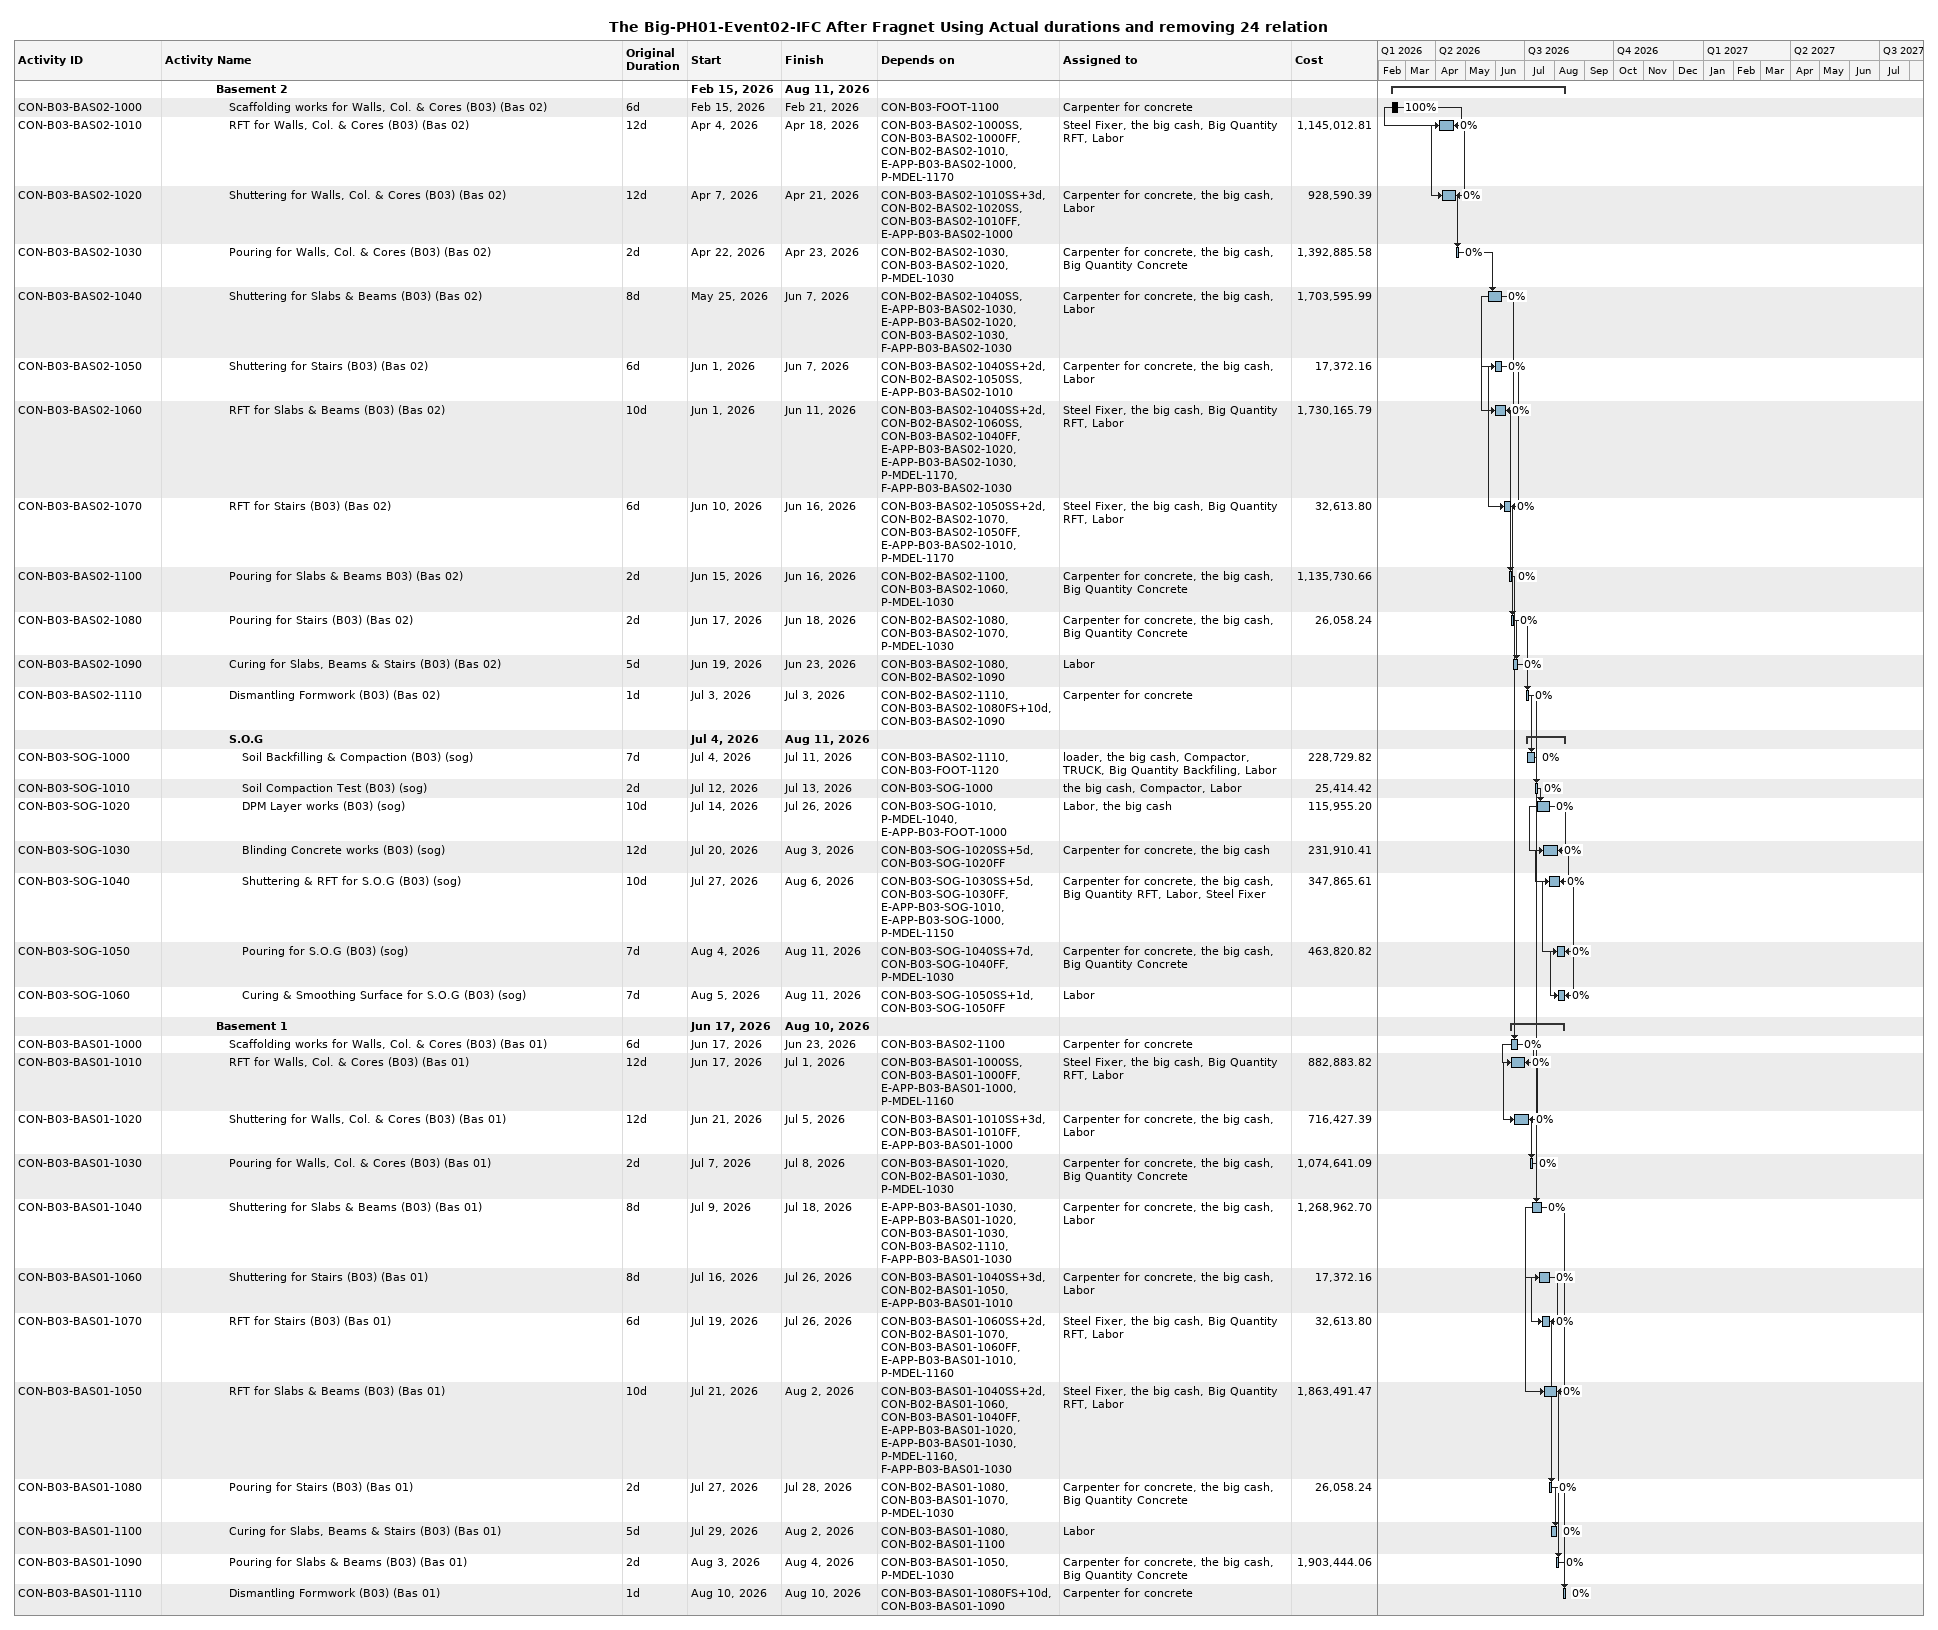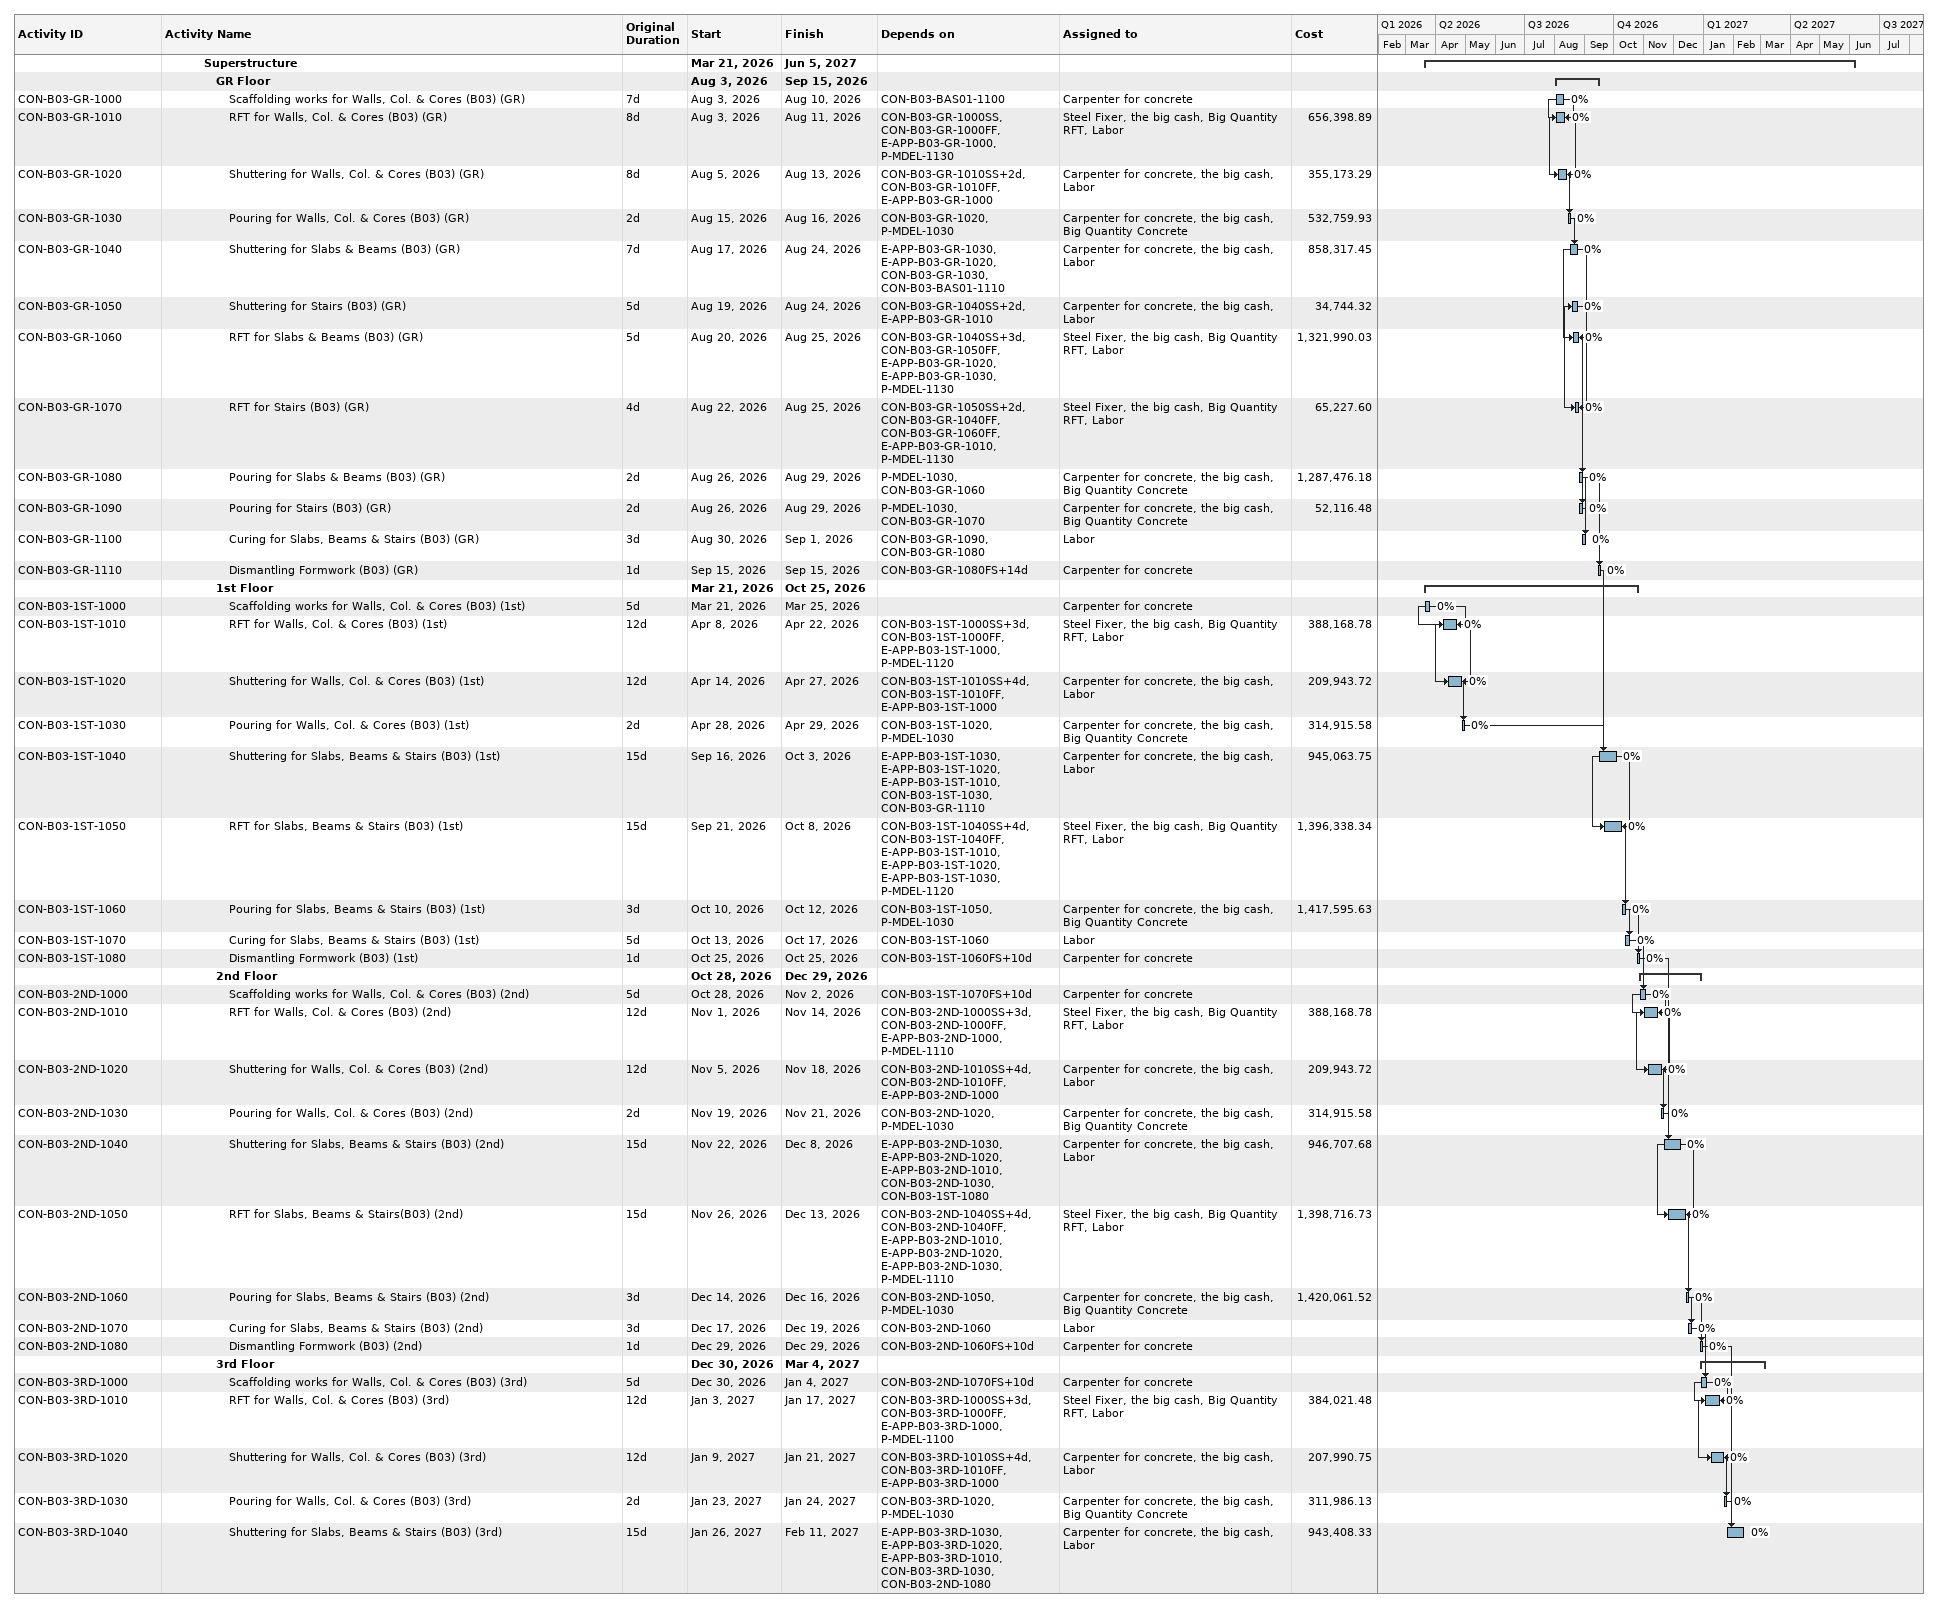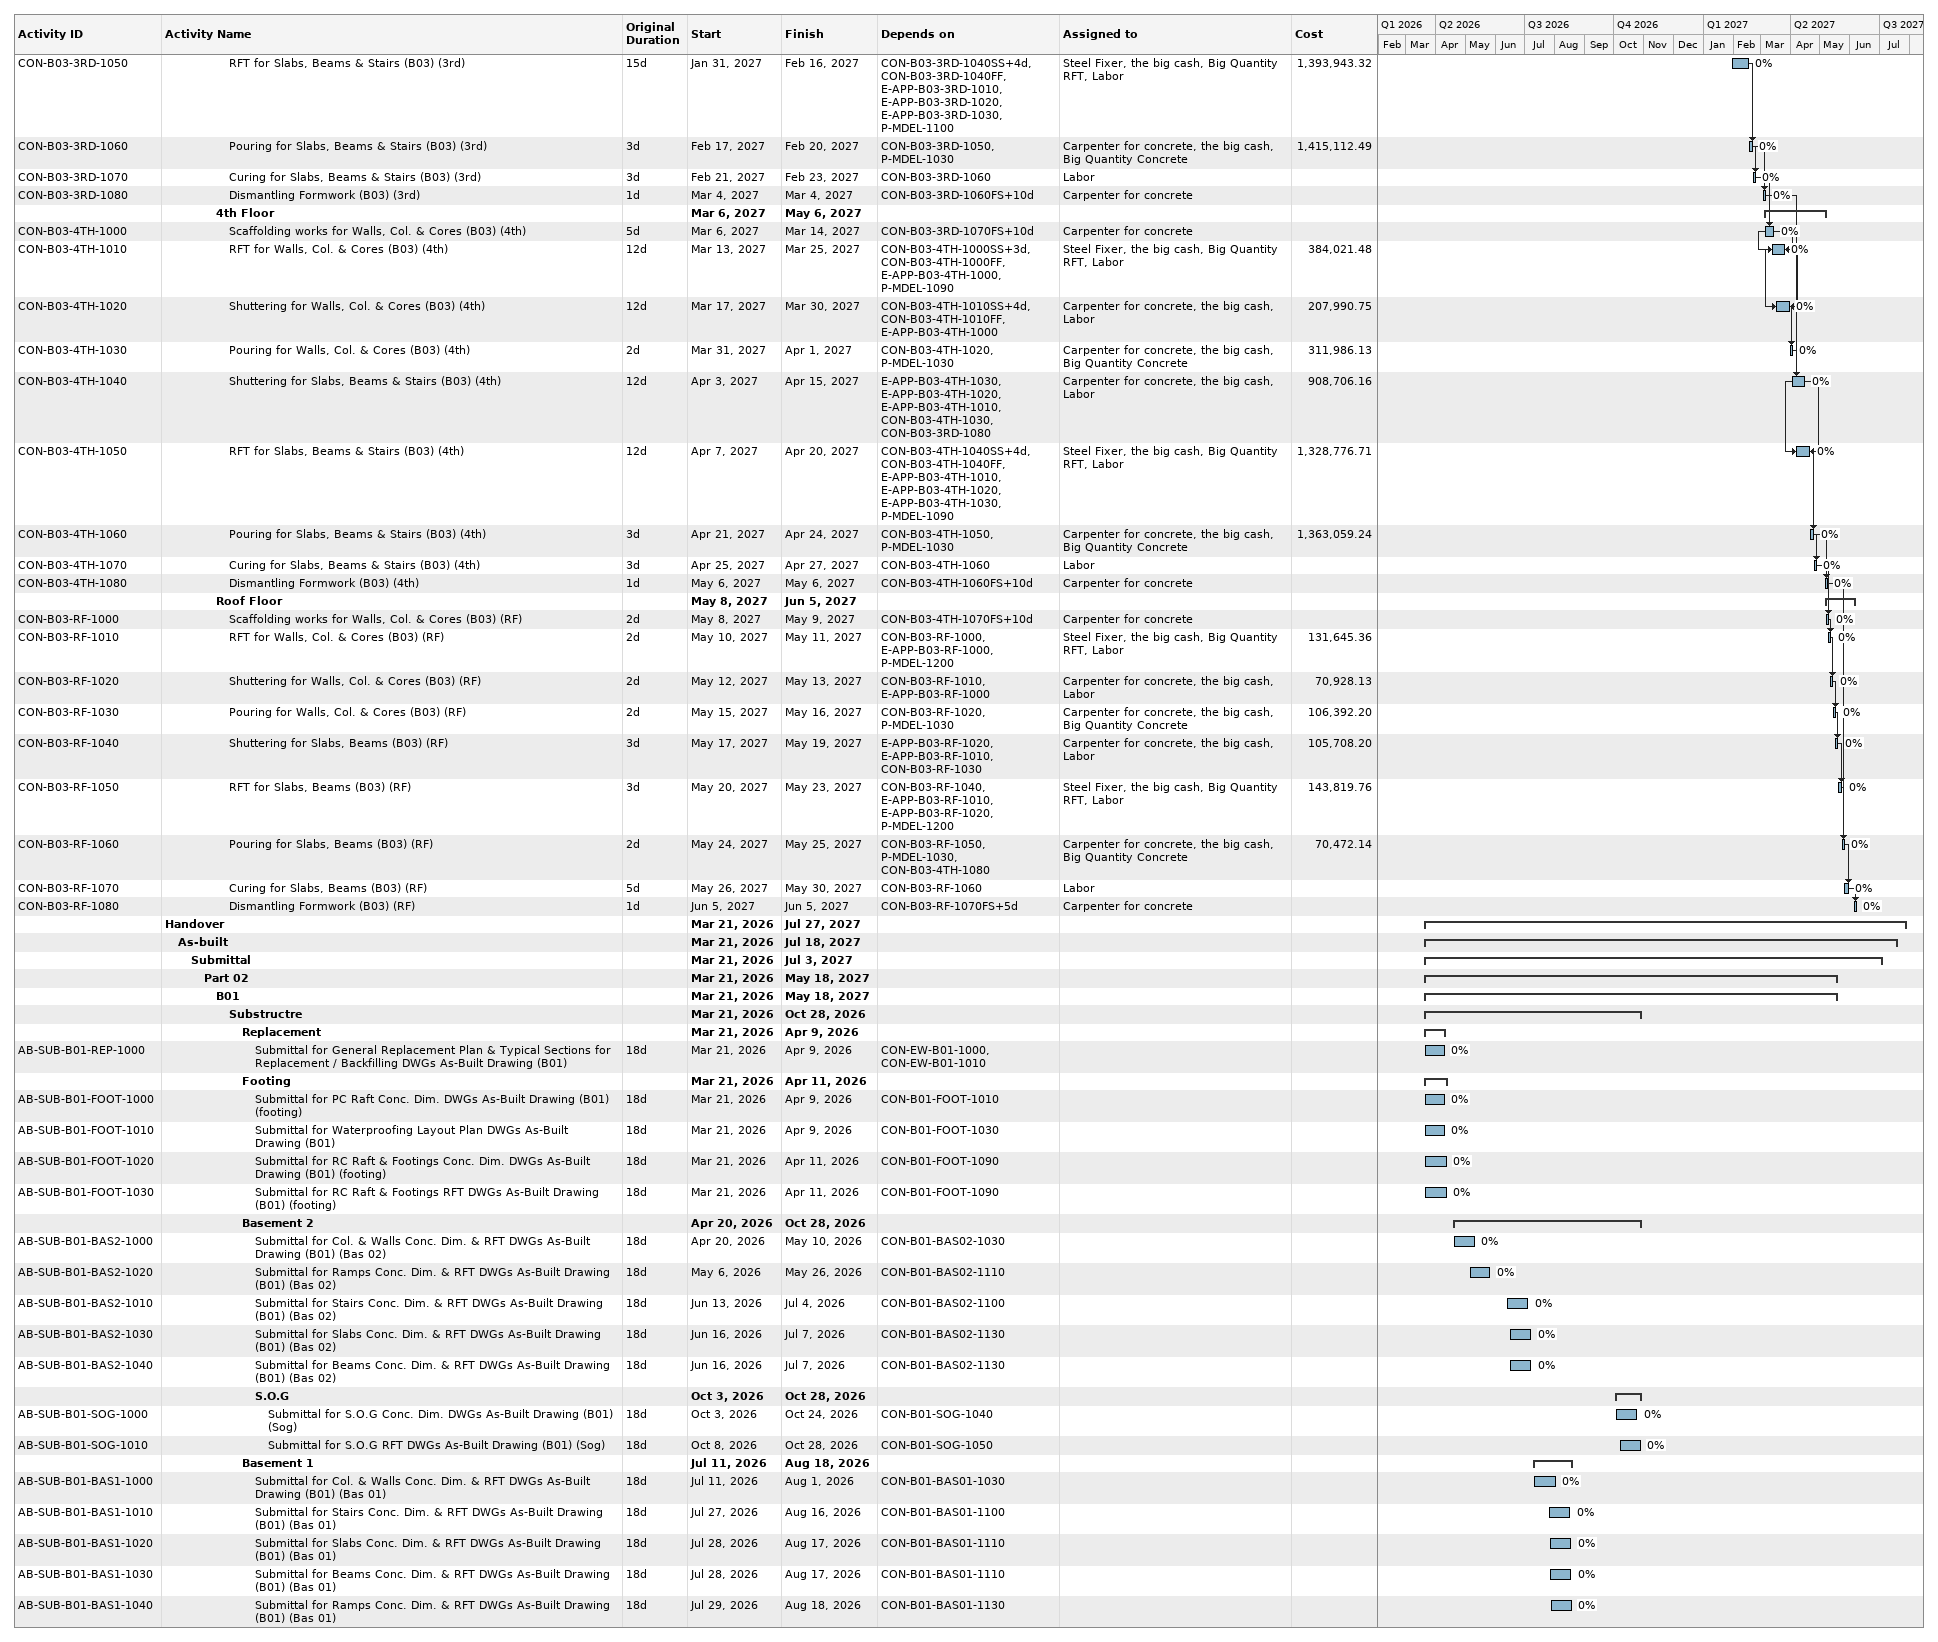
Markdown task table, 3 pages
The Big-PH01-Event02-IFC After Fragnet Using Actual durations and removing 24 relation

| ID | Level | Task | Original duration | Start | Finish | Predecessors | Resources | % complete | Cost |
|---|---|---|---|---|---|---|---|---|---|
|  | 5 | **Basement 2** |  | 2026-02-15 | 2026-08-11 |  |  |  |  |
| CON-B03-BAS02-1000 | 6 | Scaffolding works for Walls, Col. & Cores (B03) (Bas 02) | 6d | 2026-02-15 | 2026-02-21 | CON-B03-FOOT-1100 | Carpenter for concrete | 100 |  |
| CON-B03-BAS02-1010 | 6 | RFT for Walls, Col. & Cores (B03) (Bas 02) | 12d | 2026-04-04 | 2026-04-18 | CON-B03-BAS02-1000SS, CON-B03-BAS02-1000FF, CON-B02-BAS02-1010, E-APP-B03-BAS02-1000, P-MDEL-1170 | Steel Fixer, the big cash, Big Quantity RFT, Labor | 0 | 1145012.81 |
| CON-B03-BAS02-1020 | 6 | Shuttering for Walls, Col. & Cores (B03) (Bas 02) | 12d | 2026-04-07 | 2026-04-21 | CON-B03-BAS02-1010SS+3d, CON-B02-BAS02-1020SS, CON-B03-BAS02-1010FF, E-APP-B03-BAS02-1000 | Carpenter for concrete, the big cash, Labor | 0 | 928590.39 |
| CON-B03-BAS02-1030 | 6 | Pouring for Walls, Col. & Cores (B03) (Bas 02) | 2d | 2026-04-22 | 2026-04-23 | CON-B02-BAS02-1030, CON-B03-BAS02-1020, P-MDEL-1030 | Carpenter for concrete, the big cash, Big Quantity Concrete | 0 | 1392885.58 |
| CON-B03-BAS02-1040 | 6 | Shuttering for Slabs & Beams (B03) (Bas 02) | 8d | 2026-05-25 | 2026-06-07 | CON-B02-BAS02-1040SS, E-APP-B03-BAS02-1030, E-APP-B03-BAS02-1020, CON-B03-BAS02-1030, F-APP-B03-BAS02-1030 | Carpenter for concrete, the big cash, Labor | 0 | 1703595.99 |
| CON-B03-BAS02-1050 | 6 | Shuttering for Stairs (B03) (Bas 02) | 6d | 2026-06-01 | 2026-06-07 | CON-B03-BAS02-1040SS+2d, CON-B02-BAS02-1050SS, E-APP-B03-BAS02-1010 | Carpenter for concrete, the big cash, Labor | 0 | 17372.16 |
| CON-B03-BAS02-1060 | 6 | RFT for Slabs & Beams (B03) (Bas 02) | 10d | 2026-06-01 | 2026-06-11 | CON-B03-BAS02-1040SS+2d, CON-B02-BAS02-1060SS, CON-B03-BAS02-1040FF, E-APP-B03-BAS02-1020, E-APP-B03-BAS02-1030, P-MDEL-1170, F-APP-B03-BAS02-1030 | Steel Fixer, the big cash, Big Quantity RFT, Labor | 0 | 1730165.79 |
| CON-B03-BAS02-1070 | 6 | RFT for Stairs (B03) (Bas 02) | 6d | 2026-06-10 | 2026-06-16 | CON-B03-BAS02-1050SS+2d, CON-B02-BAS02-1070, CON-B03-BAS02-1050FF, E-APP-B03-BAS02-1010, P-MDEL-1170 | Steel Fixer, the big cash, Big Quantity RFT, Labor | 0 | 32613.80 |
| CON-B03-BAS02-1100 | 6 | Pouring for Slabs & Beams B03) (Bas 02) | 2d | 2026-06-15 | 2026-06-16 | CON-B02-BAS02-1100, CON-B03-BAS02-1060, P-MDEL-1030 | Carpenter for concrete, the big cash, Big Quantity Concrete | 0 | 1135730.66 |
| CON-B03-BAS02-1080 | 6 | Pouring for Stairs (B03) (Bas 02) | 2d | 2026-06-17 | 2026-06-18 | CON-B02-BAS02-1080, CON-B03-BAS02-1070, P-MDEL-1030 | Carpenter for concrete, the big cash, Big Quantity Concrete | 0 | 26058.24 |
| CON-B03-BAS02-1090 | 6 | Curing for Slabs, Beams & Stairs (B03) (Bas 02) | 5d | 2026-06-19 | 2026-06-23 | CON-B03-BAS02-1080, CON-B02-BAS02-1090 | Labor | 0 |  |
| CON-B03-BAS02-1110 | 6 | Dismantling Formwork (B03) (Bas 02) | 1d | 2026-07-03 | 2026-07-03 | CON-B02-BAS02-1110, CON-B03-BAS02-1080FS+10d, CON-B03-BAS02-1090 | Carpenter for concrete | 0 |  |
|  | 6 | **S.O.G** |  | 2026-07-04 | 2026-08-11 |  |  |  |  |
| CON-B03-SOG-1000 | 7 | Soil Backfilling & Compaction (B03) (sog) | 7d | 2026-07-04 | 2026-07-11 | CON-B03-BAS02-1110, CON-B03-FOOT-1120 | loader, the big cash, Compactor, TRUCK, Big Quantity Backfiling, Labor | 0 | 228729.82 |
| CON-B03-SOG-1010 | 7 | Soil Compaction Test (B03) (sog) | 2d | 2026-07-12 | 2026-07-13 | CON-B03-SOG-1000 | the big cash, Compactor, Labor | 0 | 25414.42 |
| CON-B03-SOG-1020 | 7 | DPM Layer works (B03) (sog) | 10d | 2026-07-14 | 2026-07-26 | CON-B03-SOG-1010, P-MDEL-1040, E-APP-B03-FOOT-1000 | Labor, the big cash | 0 | 115955.20 |
| CON-B03-SOG-1030 | 7 | Blinding Concrete works (B03) (sog) | 12d | 2026-07-20 | 2026-08-03 | CON-B03-SOG-1020SS+5d, CON-B03-SOG-1020FF | Carpenter for concrete, the big cash | 0 | 231910.41 |
| CON-B03-SOG-1040 | 7 | Shuttering & RFT for S.O.G (B03) (sog) | 10d | 2026-07-27 | 2026-08-06 | CON-B03-SOG-1030SS+5d, CON-B03-SOG-1030FF, E-APP-B03-SOG-1010, E-APP-B03-SOG-1000, P-MDEL-1150 | Carpenter for concrete, the big cash, Big Quantity RFT, Labor, Steel Fixer | 0 | 347865.61 |
| CON-B03-SOG-1050 | 7 | Pouring for S.O.G (B03) (sog) | 7d | 2026-08-04 | 2026-08-11 | CON-B03-SOG-1040SS+7d, CON-B03-SOG-1040FF, P-MDEL-1030 | Carpenter for concrete, the big cash, Big Quantity Concrete | 0 | 463820.82 |
| CON-B03-SOG-1060 | 7 | Curing & Smoothing Surface for S.O.G (B03) (sog) | 7d | 2026-08-05 | 2026-08-11 | CON-B03-SOG-1050SS+1d, CON-B03-SOG-1050FF | Labor | 0 |  |
|  | 5 | **Basement 1** |  | 2026-06-17 | 2026-08-10 |  |  |  |  |
| CON-B03-BAS01-1000 | 6 | Scaffolding works for Walls, Col. & Cores (B03) (Bas 01) | 6d | 2026-06-17 | 2026-06-23 | CON-B03-BAS02-1100 | Carpenter for concrete | 0 |  |
| CON-B03-BAS01-1010 | 6 | RFT for Walls, Col. & Cores (B03) (Bas 01) | 12d | 2026-06-17 | 2026-07-01 | CON-B03-BAS01-1000SS, CON-B03-BAS01-1000FF, E-APP-B03-BAS01-1000, P-MDEL-1160 | Steel Fixer, the big cash, Big Quantity RFT, Labor | 0 | 882883.82 |
| CON-B03-BAS01-1020 | 6 | Shuttering for Walls, Col. & Cores (B03) (Bas 01) | 12d | 2026-06-21 | 2026-07-05 | CON-B03-BAS01-1010SS+3d, CON-B03-BAS01-1010FF, E-APP-B03-BAS01-1000 | Carpenter for concrete, the big cash, Labor | 0 | 716427.39 |
| CON-B03-BAS01-1030 | 6 | Pouring for Walls, Col. & Cores (B03) (Bas 01) | 2d | 2026-07-07 | 2026-07-08 | CON-B03-BAS01-1020, CON-B02-BAS01-1030, P-MDEL-1030 | Carpenter for concrete, the big cash, Big Quantity Concrete | 0 | 1074641.09 |
| CON-B03-BAS01-1040 | 6 | Shuttering for Slabs & Beams (B03) (Bas 01) | 8d | 2026-07-09 | 2026-07-18 | E-APP-B03-BAS01-1030, E-APP-B03-BAS01-1020, CON-B03-BAS01-1030, CON-B03-BAS02-1110, F-APP-B03-BAS01-1030 | Carpenter for concrete, the big cash, Labor | 0 | 1268962.70 |
| CON-B03-BAS01-1060 | 6 | Shuttering for Stairs (B03) (Bas 01) | 8d | 2026-07-16 | 2026-07-26 | CON-B03-BAS01-1040SS+3d, CON-B02-BAS01-1050, E-APP-B03-BAS01-1010 | Carpenter for concrete, the big cash, Labor | 0 | 17372.16 |
| CON-B03-BAS01-1070 | 6 | RFT for Stairs (B03) (Bas 01) | 6d | 2026-07-19 | 2026-07-26 | CON-B03-BAS01-1060SS+2d, CON-B02-BAS01-1070, CON-B03-BAS01-1060FF, E-APP-B03-BAS01-1010, P-MDEL-1160 | Steel Fixer, the big cash, Big Quantity RFT, Labor | 0 | 32613.80 |
| CON-B03-BAS01-1050 | 6 | RFT for Slabs & Beams (B03) (Bas 01) | 10d | 2026-07-21 | 2026-08-02 | CON-B03-BAS01-1040SS+2d, CON-B02-BAS01-1060, CON-B03-BAS01-1040FF, E-APP-B03-BAS01-1020, E-APP-B03-BAS01-1030, P-MDEL-1160, F-APP-B03-BAS01-1030 | Steel Fixer, the big cash, Big Quantity RFT, Labor | 0 | 1863491.47 |
| CON-B03-BAS01-1080 | 6 | Pouring for Stairs (B03) (Bas 01) | 2d | 2026-07-27 | 2026-07-28 | CON-B02-BAS01-1080, CON-B03-BAS01-1070, P-MDEL-1030 | Carpenter for concrete, the big cash, Big Quantity Concrete | 0 | 26058.24 |
| CON-B03-BAS01-1100 | 6 | Curing for Slabs, Beams & Stairs (B03) (Bas 01) | 5d | 2026-07-29 | 2026-08-02 | CON-B03-BAS01-1080, CON-B02-BAS01-1100 | Labor | 0 |  |
| CON-B03-BAS01-1090 | 6 | Pouring for Slabs & Beams (B03) (Bas 01) | 2d | 2026-08-03 | 2026-08-04 | CON-B03-BAS01-1050, P-MDEL-1030 | Carpenter for concrete, the big cash, Big Quantity Concrete | 0 | 1903444.06 |
| CON-B03-BAS01-1110 | 6 | Dismantling Formwork (B03) (Bas 01) | 1d | 2026-08-10 | 2026-08-10 | CON-B03-BAS01-1080FS+10d, CON-B03-BAS01-1090 | Carpenter for concrete | 0 |  |
|  | 4 | **Superstructure** |  | 2026-03-21 | 2027-06-05 |  |  |  |  |
|  | 5 | **GR Floor** |  | 2026-08-03 | 2026-09-15 |  |  |  |  |
| CON-B03-GR-1000 | 6 | Scaffolding works for Walls, Col. & Cores (B03) (GR) | 7d | 2026-08-03 | 2026-08-10 | CON-B03-BAS01-1100 | Carpenter for concrete | 0 |  |
| CON-B03-GR-1010 | 6 | RFT for Walls, Col. & Cores (B03) (GR) | 8d | 2026-08-03 | 2026-08-11 | CON-B03-GR-1000SS, CON-B03-GR-1000FF, E-APP-B03-GR-1000, P-MDEL-1130 | Steel Fixer, the big cash, Big Quantity RFT, Labor | 0 | 656398.89 |
| CON-B03-GR-1020 | 6 | Shuttering for Walls, Col. & Cores (B03) (GR) | 8d | 2026-08-05 | 2026-08-13 | CON-B03-GR-1010SS+2d, CON-B03-GR-1010FF, E-APP-B03-GR-1000 | Carpenter for concrete, the big cash, Labor | 0 | 355173.29 |
| CON-B03-GR-1030 | 6 | Pouring for Walls, Col. & Cores (B03) (GR) | 2d | 2026-08-15 | 2026-08-16 | CON-B03-GR-1020, P-MDEL-1030 | Carpenter for concrete, the big cash, Big Quantity Concrete | 0 | 532759.93 |
| CON-B03-GR-1040 | 6 | Shuttering for Slabs & Beams (B03) (GR) | 7d | 2026-08-17 | 2026-08-24 | E-APP-B03-GR-1030, E-APP-B03-GR-1020, CON-B03-GR-1030, CON-B03-BAS01-1110 | Carpenter for concrete, the big cash, Labor | 0 | 858317.45 |
| CON-B03-GR-1050 | 6 | Shuttering for Stairs (B03) (GR) | 5d | 2026-08-19 | 2026-08-24 | CON-B03-GR-1040SS+2d, E-APP-B03-GR-1010 | Carpenter for concrete, the big cash, Labor | 0 | 34744.32 |
| CON-B03-GR-1060 | 6 | RFT for Slabs & Beams (B03) (GR) | 5d | 2026-08-20 | 2026-08-25 | CON-B03-GR-1040SS+3d, CON-B03-GR-1050FF, E-APP-B03-GR-1020, E-APP-B03-GR-1030, P-MDEL-1130 | Steel Fixer, the big cash, Big Quantity RFT, Labor | 0 | 1321990.03 |
| CON-B03-GR-1070 | 6 | RFT for Stairs (B03) (GR) | 4d | 2026-08-22 | 2026-08-25 | CON-B03-GR-1050SS+2d, CON-B03-GR-1040FF, CON-B03-GR-1060FF, E-APP-B03-GR-1010, P-MDEL-1130 | Steel Fixer, the big cash, Big Quantity RFT, Labor | 0 | 65227.60 |
| CON-B03-GR-1080 | 6 | Pouring for Slabs & Beams (B03) (GR) | 2d | 2026-08-26 | 2026-08-29 | P-MDEL-1030, CON-B03-GR-1060 | Carpenter for concrete, the big cash, Big Quantity Concrete | 0 | 1287476.18 |
| CON-B03-GR-1090 | 6 | Pouring for Stairs (B03) (GR) | 2d | 2026-08-26 | 2026-08-29 | P-MDEL-1030, CON-B03-GR-1070 | Carpenter for concrete, the big cash, Big Quantity Concrete | 0 | 52116.48 |
| CON-B03-GR-1100 | 6 | Curing for Slabs, Beams & Stairs (B03) (GR) | 3d | 2026-08-30 | 2026-09-01 | CON-B03-GR-1090, CON-B03-GR-1080 | Labor | 0 |  |
| CON-B03-GR-1110 | 6 | Dismantling Formwork (B03) (GR) | 1d | 2026-09-15 | 2026-09-15 | CON-B03-GR-1080FS+14d | Carpenter for concrete | 0 |  |
|  | 5 | **1st Floor** |  | 2026-03-21 | 2026-10-25 |  |  |  |  |
| CON-B03-1ST-1000 | 6 | Scaffolding works for Walls, Col. & Cores (B03) (1st) | 5d | 2026-03-21 | 2026-03-25 |  | Carpenter for concrete | 0 |  |
| CON-B03-1ST-1010 | 6 | RFT for Walls, Col. & Cores (B03) (1st) | 12d | 2026-04-08 | 2026-04-22 | CON-B03-1ST-1000SS+3d, CON-B03-1ST-1000FF, E-APP-B03-1ST-1000, P-MDEL-1120 | Steel Fixer, the big cash, Big Quantity RFT, Labor | 0 | 388168.78 |
| CON-B03-1ST-1020 | 6 | Shuttering for Walls, Col. & Cores (B03) (1st) | 12d | 2026-04-14 | 2026-04-27 | CON-B03-1ST-1010SS+4d, CON-B03-1ST-1010FF, E-APP-B03-1ST-1000 | Carpenter for concrete, the big cash, Labor | 0 | 209943.72 |
| CON-B03-1ST-1030 | 6 | Pouring for Walls, Col. & Cores (B03) (1st) | 2d | 2026-04-28 | 2026-04-29 | CON-B03-1ST-1020, P-MDEL-1030 | Carpenter for concrete, the big cash, Big Quantity Concrete | 0 | 314915.58 |
| CON-B03-1ST-1040 | 6 | Shuttering for Slabs, Beams & Stairs (B03) (1st) | 15d | 2026-09-16 | 2026-10-03 | E-APP-B03-1ST-1030, E-APP-B03-1ST-1020, E-APP-B03-1ST-1010, CON-B03-1ST-1030, CON-B03-GR-1110 | Carpenter for concrete, the big cash, Labor | 0 | 945063.75 |
| CON-B03-1ST-1050 | 6 | RFT for Slabs, Beams & Stairs (B03) (1st) | 15d | 2026-09-21 | 2026-10-08 | CON-B03-1ST-1040SS+4d, CON-B03-1ST-1040FF, E-APP-B03-1ST-1010, E-APP-B03-1ST-1020, E-APP-B03-1ST-1030, P-MDEL-1120 | Steel Fixer, the big cash, Big Quantity RFT, Labor | 0 | 1396338.34 |
| CON-B03-1ST-1060 | 6 | Pouring for Slabs, Beams & Stairs (B03) (1st) | 3d | 2026-10-10 | 2026-10-12 | CON-B03-1ST-1050, P-MDEL-1030 | Carpenter for concrete, the big cash, Big Quantity Concrete | 0 | 1417595.63 |
| CON-B03-1ST-1070 | 6 | Curing for Slabs, Beams & Stairs (B03) (1st) | 5d | 2026-10-13 | 2026-10-17 | CON-B03-1ST-1060 | Labor | 0 |  |
| CON-B03-1ST-1080 | 6 | Dismantling Formwork (B03) (1st) | 1d | 2026-10-25 | 2026-10-25 | CON-B03-1ST-1060FS+10d | Carpenter for concrete | 0 |  |
|  | 5 | **2nd Floor** |  | 2026-10-28 | 2026-12-29 |  |  |  |  |
| CON-B03-2ND-1000 | 6 | Scaffolding works for Walls, Col. & Cores (B03) (2nd) | 5d | 2026-10-28 | 2026-11-02 | CON-B03-1ST-1070FS+10d | Carpenter for concrete | 0 |  |
| CON-B03-2ND-1010 | 6 | RFT for Walls, Col. & Cores (B03) (2nd) | 12d | 2026-11-01 | 2026-11-14 | CON-B03-2ND-1000SS+3d, CON-B03-2ND-1000FF, E-APP-B03-2ND-1000, P-MDEL-1110 | Steel Fixer, the big cash, Big Quantity RFT, Labor | 0 | 388168.78 |
| CON-B03-2ND-1020 | 6 | Shuttering for Walls, Col. & Cores (B03) (2nd) | 12d | 2026-11-05 | 2026-11-18 | CON-B03-2ND-1010SS+4d, CON-B03-2ND-1010FF, E-APP-B03-2ND-1000 | Carpenter for concrete, the big cash, Labor | 0 | 209943.72 |
| CON-B03-2ND-1030 | 6 | Pouring for Walls, Col. & Cores (B03) (2nd) | 2d | 2026-11-19 | 2026-11-21 | CON-B03-2ND-1020, P-MDEL-1030 | Carpenter for concrete, the big cash, Big Quantity Concrete | 0 | 314915.58 |
| CON-B03-2ND-1040 | 6 | Shuttering for Slabs, Beams & Stairs (B03) (2nd) | 15d | 2026-11-22 | 2026-12-08 | E-APP-B03-2ND-1030, E-APP-B03-2ND-1020, E-APP-B03-2ND-1010, CON-B03-2ND-1030, CON-B03-1ST-1080 | Carpenter for concrete, the big cash, Labor | 0 | 946707.68 |
| CON-B03-2ND-1050 | 6 | RFT for Slabs, Beams & Stairs(B03) (2nd) | 15d | 2026-11-26 | 2026-12-13 | CON-B03-2ND-1040SS+4d, CON-B03-2ND-1040FF, E-APP-B03-2ND-1010, E-APP-B03-2ND-1020, E-APP-B03-2ND-1030, P-MDEL-1110 | Steel Fixer, the big cash, Big Quantity RFT, Labor | 0 | 1398716.73 |
| CON-B03-2ND-1060 | 6 | Pouring for Slabs, Beams & Stairs (B03) (2nd) | 3d | 2026-12-14 | 2026-12-16 | CON-B03-2ND-1050, P-MDEL-1030 | Carpenter for concrete, the big cash, Big Quantity Concrete | 0 | 1420061.52 |
| CON-B03-2ND-1070 | 6 | Curing for Slabs, Beams & Stairs (B03) (2nd) | 3d | 2026-12-17 | 2026-12-19 | CON-B03-2ND-1060 | Labor | 0 |  |
| CON-B03-2ND-1080 | 6 | Dismantling Formwork (B03) (2nd) | 1d | 2026-12-29 | 2026-12-29 | CON-B03-2ND-1060FS+10d | Carpenter for concrete | 0 |  |
|  | 5 | **3rd Floor** |  | 2026-12-30 | 2027-03-04 |  |  |  |  |
| CON-B03-3RD-1000 | 6 | Scaffolding works for Walls, Col. & Cores (B03) (3rd) | 5d | 2026-12-30 | 2027-01-04 | CON-B03-2ND-1070FS+10d | Carpenter for concrete | 0 |  |
| CON-B03-3RD-1010 | 6 | RFT for Walls, Col. & Cores (B03) (3rd) | 12d | 2027-01-03 | 2027-01-17 | CON-B03-3RD-1000SS+3d, CON-B03-3RD-1000FF, E-APP-B03-3RD-1000, P-MDEL-1100 | Steel Fixer, the big cash, Big Quantity RFT, Labor | 0 | 384021.48 |
| CON-B03-3RD-1020 | 6 | Shuttering for Walls, Col. & Cores (B03) (3rd) | 12d | 2027-01-09 | 2027-01-21 | CON-B03-3RD-1010SS+4d, CON-B03-3RD-1010FF, E-APP-B03-3RD-1000 | Carpenter for concrete, the big cash, Labor | 0 | 207990.75 |
| CON-B03-3RD-1030 | 6 | Pouring for Walls, Col. & Cores (B03) (3rd) | 2d | 2027-01-23 | 2027-01-24 | CON-B03-3RD-1020, P-MDEL-1030 | Carpenter for concrete, the big cash, Big Quantity Concrete | 0 | 311986.13 |
| CON-B03-3RD-1040 | 6 | Shuttering for Slabs, Beams & Stairs (B03) (3rd) | 15d | 2027-01-26 | 2027-02-11 | E-APP-B03-3RD-1030, E-APP-B03-3RD-1020, E-APP-B03-3RD-1010, CON-B03-3RD-1030, CON-B03-2ND-1080 | Carpenter for concrete, the big cash, Labor | 0 | 943408.33 |
| CON-B03-3RD-1050 | 6 | RFT for Slabs, Beams & Stairs (B03) (3rd) | 15d | 2027-01-31 | 2027-02-16 | CON-B03-3RD-1040SS+4d, CON-B03-3RD-1040FF, E-APP-B03-3RD-1010, E-APP-B03-3RD-1020, E-APP-B03-3RD-1030, P-MDEL-1100 | Steel Fixer, the big cash, Big Quantity RFT, Labor | 0 | 1393943.32 |
| CON-B03-3RD-1060 | 6 | Pouring for Slabs, Beams & Stairs (B03) (3rd) | 3d | 2027-02-17 | 2027-02-20 | CON-B03-3RD-1050, P-MDEL-1030 | Carpenter for concrete, the big cash, Big Quantity Concrete | 0 | 1415112.49 |
| CON-B03-3RD-1070 | 6 | Curing for Slabs, Beams & Stairs (B03) (3rd) | 3d | 2027-02-21 | 2027-02-23 | CON-B03-3RD-1060 | Labor | 0 |  |
| CON-B03-3RD-1080 | 6 | Dismantling Formwork (B03) (3rd) | 1d | 2027-03-04 | 2027-03-04 | CON-B03-3RD-1060FS+10d | Carpenter for concrete | 0 |  |
|  | 5 | **4th Floor** |  | 2027-03-06 | 2027-05-06 |  |  |  |  |
| CON-B03-4TH-1000 | 6 | Scaffolding works for Walls, Col. & Cores (B03) (4th) | 5d | 2027-03-06 | 2027-03-14 | CON-B03-3RD-1070FS+10d | Carpenter for concrete | 0 |  |
| CON-B03-4TH-1010 | 6 | RFT for Walls, Col. & Cores (B03) (4th) | 12d | 2027-03-13 | 2027-03-25 | CON-B03-4TH-1000SS+3d, CON-B03-4TH-1000FF, E-APP-B03-4TH-1000, P-MDEL-1090 | Steel Fixer, the big cash, Big Quantity RFT, Labor | 0 | 384021.48 |
| CON-B03-4TH-1020 | 6 | Shuttering for Walls, Col. & Cores (B03) (4th) | 12d | 2027-03-17 | 2027-03-30 | CON-B03-4TH-1010SS+4d, CON-B03-4TH-1010FF, E-APP-B03-4TH-1000 | Carpenter for concrete, the big cash, Labor | 0 | 207990.75 |
| CON-B03-4TH-1030 | 6 | Pouring for Walls, Col. & Cores (B03) (4th) | 2d | 2027-03-31 | 2027-04-01 | CON-B03-4TH-1020, P-MDEL-1030 | Carpenter for concrete, the big cash, Big Quantity Concrete | 0 | 311986.13 |
| CON-B03-4TH-1040 | 6 | Shuttering for Slabs, Beams & Stairs (B03) (4th) | 12d | 2027-04-03 | 2027-04-15 | E-APP-B03-4TH-1030, E-APP-B03-4TH-1020, E-APP-B03-4TH-1010, CON-B03-4TH-1030, CON-B03-3RD-1080 | Carpenter for concrete, the big cash, Labor | 0 | 908706.16 |
| CON-B03-4TH-1050 | 6 | RFT for Slabs, Beams & Stairs (B03) (4th) | 12d | 2027-04-07 | 2027-04-20 | CON-B03-4TH-1040SS+4d, CON-B03-4TH-1040FF, E-APP-B03-4TH-1010, E-APP-B03-4TH-1020, E-APP-B03-4TH-1030, P-MDEL-1090 | Steel Fixer, the big cash, Big Quantity RFT, Labor | 0 | 1328776.71 |
| CON-B03-4TH-1060 | 6 | Pouring for Slabs, Beams & Stairs (B03) (4th) | 3d | 2027-04-21 | 2027-04-24 | CON-B03-4TH-1050, P-MDEL-1030 | Carpenter for concrete, the big cash, Big Quantity Concrete | 0 | 1363059.24 |
| CON-B03-4TH-1070 | 6 | Curing for Slabs, Beams & Stairs (B03) (4th) | 3d | 2027-04-25 | 2027-04-27 | CON-B03-4TH-1060 | Labor | 0 |  |
| CON-B03-4TH-1080 | 6 | Dismantling Formwork (B03) (4th) | 1d | 2027-05-06 | 2027-05-06 | CON-B03-4TH-1060FS+10d | Carpenter for concrete | 0 |  |
|  | 5 | **Roof Floor** |  | 2027-05-08 | 2027-06-05 |  |  |  |  |
| CON-B03-RF-1000 | 6 | Scaffolding works for Walls, Col. & Cores (B03) (RF) | 2d | 2027-05-08 | 2027-05-09 | CON-B03-4TH-1070FS+10d | Carpenter for concrete | 0 |  |
| CON-B03-RF-1010 | 6 | RFT for Walls, Col. & Cores (B03) (RF) | 2d | 2027-05-10 | 2027-05-11 | CON-B03-RF-1000, E-APP-B03-RF-1000, P-MDEL-1200 | Steel Fixer, the big cash, Big Quantity RFT, Labor | 0 | 131645.36 |
| CON-B03-RF-1020 | 6 | Shuttering for Walls, Col. & Cores (B03) (RF) | 2d | 2027-05-12 | 2027-05-13 | CON-B03-RF-1010, E-APP-B03-RF-1000 | Carpenter for concrete, the big cash, Labor | 0 | 70928.13 |
| CON-B03-RF-1030 | 6 | Pouring for Walls, Col. & Cores (B03) (RF) | 2d | 2027-05-15 | 2027-05-16 | CON-B03-RF-1020, P-MDEL-1030 | Carpenter for concrete, the big cash, Big Quantity Concrete | 0 | 106392.20 |
| CON-B03-RF-1040 | 6 | Shuttering for Slabs, Beams (B03) (RF) | 3d | 2027-05-17 | 2027-05-19 | E-APP-B03-RF-1020, E-APP-B03-RF-1010, CON-B03-RF-1030 | Carpenter for concrete, the big cash, Labor | 0 | 105708.20 |
| CON-B03-RF-1050 | 6 | RFT for Slabs, Beams (B03) (RF) | 3d | 2027-05-20 | 2027-05-23 | CON-B03-RF-1040, E-APP-B03-RF-1010, E-APP-B03-RF-1020, P-MDEL-1200 | Steel Fixer, the big cash, Big Quantity RFT, Labor | 0 | 143819.76 |
| CON-B03-RF-1060 | 6 | Pouring for Slabs, Beams (B03) (RF) | 2d | 2027-05-24 | 2027-05-25 | CON-B03-RF-1050, P-MDEL-1030, CON-B03-4TH-1080 | Carpenter for concrete, the big cash, Big Quantity Concrete | 0 | 70472.14 |
| CON-B03-RF-1070 | 6 | Curing for Slabs, Beams (B03) (RF) | 5d | 2027-05-26 | 2027-05-30 | CON-B03-RF-1060 | Labor | 0 |  |
| CON-B03-RF-1080 | 6 | Dismantling Formwork (B03) (RF) | 1d | 2027-06-05 | 2027-06-05 | CON-B03-RF-1070FS+5d | Carpenter for concrete | 0 |  |
|  | 1 | **Handover** |  | 2026-03-21 | 2027-07-27 |  |  |  |  |
|  | 2 | **As-built** |  | 2026-03-21 | 2027-07-18 |  |  |  |  |
|  | 3 | **Submittal** |  | 2026-03-21 | 2027-07-03 |  |  |  |  |
|  | 4 | **Part 02** |  | 2026-03-21 | 2027-05-18 |  |  |  |  |
|  | 5 | **B01** |  | 2026-03-21 | 2027-05-18 |  |  |  |  |
|  | 6 | **Substructre** |  | 2026-03-21 | 2026-10-28 |  |  |  |  |
|  | 7 | **Replacement** |  | 2026-03-21 | 2026-04-09 |  |  |  |  |
| AB-SUB-B01-REP-1000 | 8 | Submittal for General Replacement Plan & Typical Sections for Replacement / Backfilling DWGs As-Built Drawing (B01) | 18d | 2026-03-21 | 2026-04-09 | CON-EW-B01-1000, CON-EW-B01-1010 |  | 0 |  |
|  | 7 | **Footing** |  | 2026-03-21 | 2026-04-11 |  |  |  |  |
| AB-SUB-B01-FOOT-1000 | 8 | Submittal for PC Raft Conc. Dim. DWGs As-Built Drawing (B01) (footing) | 18d | 2026-03-21 | 2026-04-09 | CON-B01-FOOT-1010 |  | 0 |  |
| AB-SUB-B01-FOOT-1010 | 8 | Submittal for Waterproofing Layout Plan DWGs As-Built Drawing (B01) | 18d | 2026-03-21 | 2026-04-09 | CON-B01-FOOT-1030 |  | 0 |  |
| AB-SUB-B01-FOOT-1020 | 8 | Submittal for RC Raft & Footings Conc. Dim. DWGs As-Built Drawing (B01) (footing) | 18d | 2026-03-21 | 2026-04-11 | CON-B01-FOOT-1090 |  | 0 |  |
| AB-SUB-B01-FOOT-1030 | 8 | Submittal for RC Raft & Footings RFT DWGs As-Built Drawing (B01) (footing) | 18d | 2026-03-21 | 2026-04-11 | CON-B01-FOOT-1090 |  | 0 |  |
|  | 7 | **Basement 2** |  | 2026-04-20 | 2026-10-28 |  |  |  |  |
| AB-SUB-B01-BAS2-1000 | 8 | Submittal for Col. & Walls Conc. Dim. & RFT DWGs As-Built Drawing (B01) (Bas 02) | 18d | 2026-04-20 | 2026-05-10 | CON-B01-BAS02-1030 |  | 0 |  |
| AB-SUB-B01-BAS2-1020 | 8 | Submittal for Ramps Conc. Dim. & RFT DWGs As-Built Drawing (B01) (Bas 02) | 18d | 2026-05-06 | 2026-05-26 | CON-B01-BAS02-1110 |  | 0 |  |
| AB-SUB-B01-BAS2-1010 | 8 | Submittal for Stairs Conc. Dim. & RFT DWGs As-Built Drawing (B01) (Bas 02) | 18d | 2026-06-13 | 2026-07-04 | CON-B01-BAS02-1100 |  | 0 |  |
| AB-SUB-B01-BAS2-1030 | 8 | Submittal for Slabs Conc. Dim. & RFT DWGs As-Built Drawing (B01) (Bas 02) | 18d | 2026-06-16 | 2026-07-07 | CON-B01-BAS02-1130 |  | 0 |  |
| AB-SUB-B01-BAS2-1040 | 8 | Submittal for Beams Conc. Dim. & RFT DWGs As-Built Drawing (B01) (Bas 02) | 18d | 2026-06-16 | 2026-07-07 | CON-B01-BAS02-1130 |  | 0 |  |
|  | 8 | **S.O.G** |  | 2026-10-03 | 2026-10-28 |  |  |  |  |
| AB-SUB-B01-SOG-1000 | 9 | Submittal for S.O.G Conc. Dim. DWGs As-Built Drawing (B01) (Sog) | 18d | 2026-10-03 | 2026-10-24 | CON-B01-SOG-1040 |  | 0 |  |
| AB-SUB-B01-SOG-1010 | 9 | Submittal for S.O.G RFT DWGs As-Built Drawing (B01) (Sog) | 18d | 2026-10-08 | 2026-10-28 | CON-B01-SOG-1050 |  | 0 |  |
|  | 7 | **Basement 1** |  | 2026-07-11 | 2026-08-18 |  |  |  |  |
| AB-SUB-B01-BAS1-1000 | 8 | Submittal for Col. & Walls Conc. Dim. & RFT DWGs As-Built Drawing (B01) (Bas 01) | 18d | 2026-07-11 | 2026-08-01 | CON-B01-BAS01-1030 |  | 0 |  |
| AB-SUB-B01-BAS1-1010 | 8 | Submittal for Stairs Conc. Dim. & RFT DWGs As-Built Drawing (B01) (Bas 01) | 18d | 2026-07-27 | 2026-08-16 | CON-B01-BAS01-1100 |  | 0 |  |
| AB-SUB-B01-BAS1-1020 | 8 | Submittal for Slabs Conc. Dim. & RFT DWGs As-Built Drawing (B01) (Bas 01) | 18d | 2026-07-28 | 2026-08-17 | CON-B01-BAS01-1110 |  | 0 |  |
| AB-SUB-B01-BAS1-1030 | 8 | Submittal for Beams Conc. Dim. & RFT DWGs As-Built Drawing (B01) (Bas 01) | 18d | 2026-07-28 | 2026-08-17 | CON-B01-BAS01-1110 |  | 0 |  |
| AB-SUB-B01-BAS1-1040 | 8 | Submittal for Ramps Conc. Dim. & RFT DWGs As-Built Drawing (B01) (Bas 01) | 18d | 2026-07-29 | 2026-08-18 | CON-B01-BAS01-1130 |  | 0 |  |
